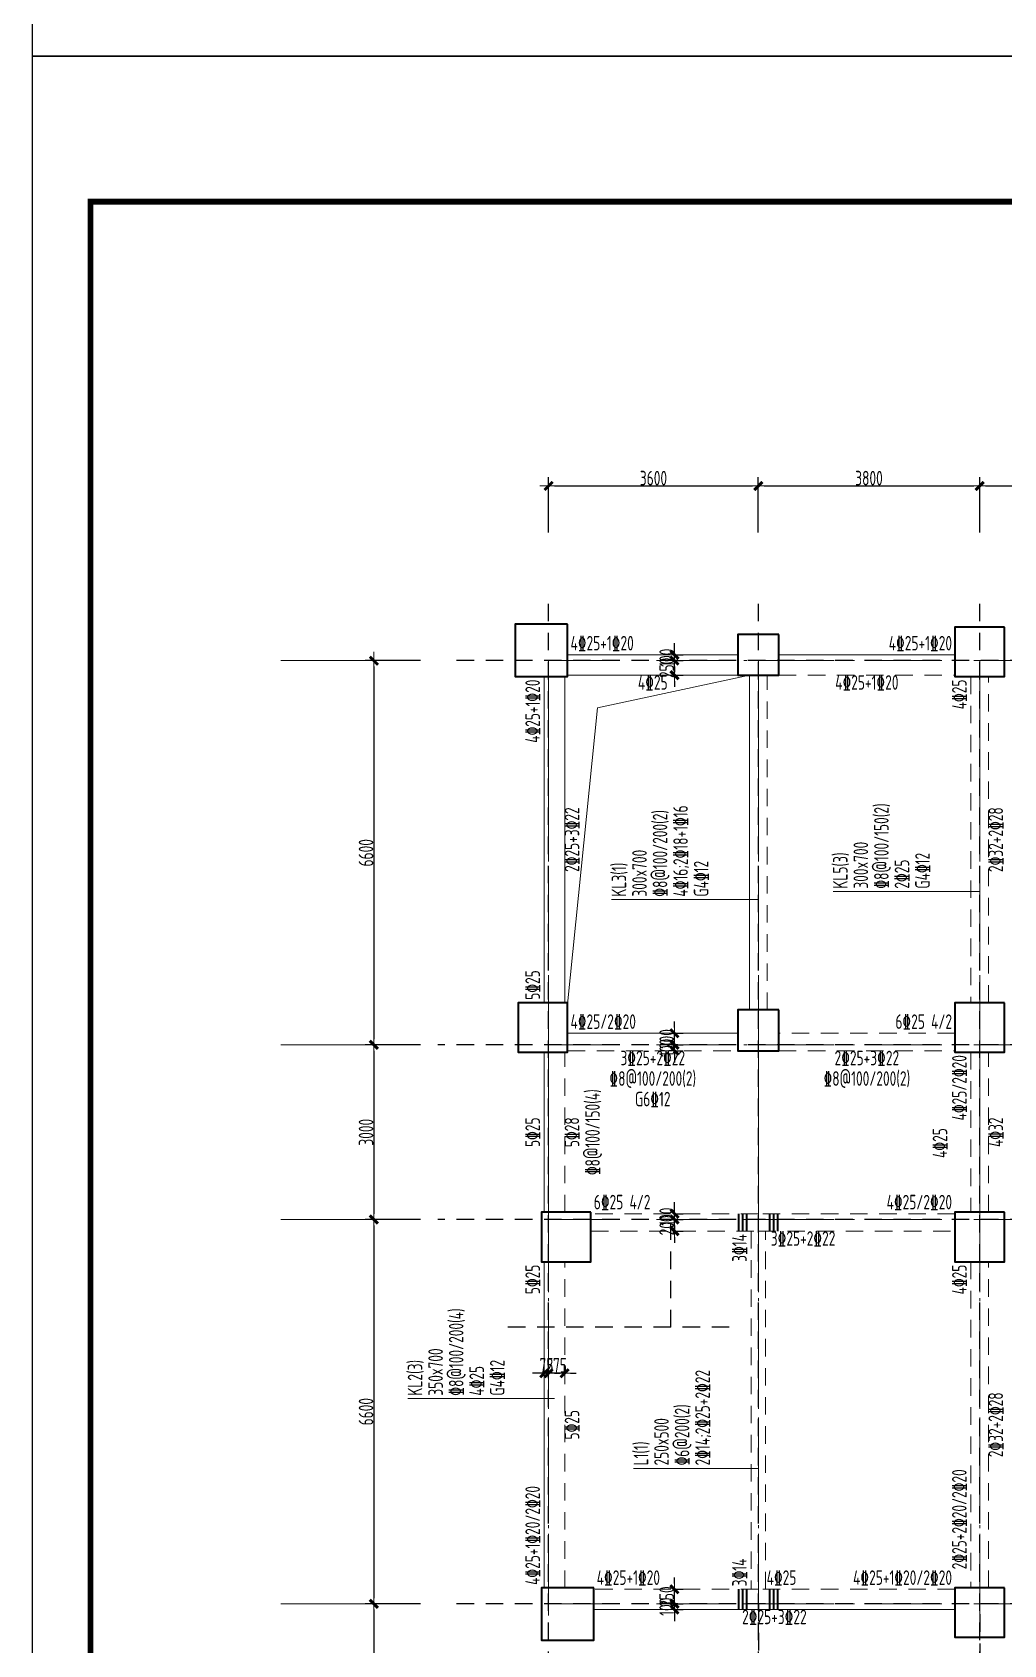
# Model space of a CAD drawing. Header units: millimetres. Extents: x 539196 to 807275, y 431843 to 1156631.
# Drawn here: x 669890 to 686568, y 740956 to 768652 of the extents above; entities that cross this region are included whole.
import ezdxf
from ezdxf.enums import TextEntityAlignment as Align

# ---------------------------------------------------------------- set-up
doc = ezdxf.new("R2010")
doc.units = ezdxf.units.MM
doc.header["$MEASUREMENT"] = 0
for name, pattern in [('DOTE', [2.42, 2, -0.2, 0.02, -0.2]), ('点划线', [1850, 1200, -300, 50, -300]), ('虚线', [500, 300, -200])]:
    doc.linetypes.add(name, pattern=pattern)
doc.layers.add('DOTE', color=1, linetype='DOTE')
doc.layers.add('PUB_TITLE', color=4, linetype='Continuous')
for name, color, linetype, lineweight in [('尺寸标注-梁', 3, 'Continuous', 18), ('板洞边线', 253, 'Continuous', 18), ('梁原位标注', 7, 'Continuous', 18), ('梁名称编号', 2, 'Continuous', 18), ('梁标注引线', 2, 'Continuous', 18), ('梁附加箍筋', 1, 'Continuous', 35), ('梁集中标注', 2, 'Continuous', 18), ('砼柱', 2, 'Continuous', 35), ('砼梁', 4, 'Continuous', 18), ('轴线', 9, '点划线', 18), ('轴线标注', 3, 'Continuous', 18)]:
    doc.layers.add(name, color=color, linetype=linetype, lineweight=lineweight)
doc.styles.add('样式 1_yjk_yjk_yjk_yjk_yjk_yjk_yjk_yjk', font='yjkeng.shx', dxfattribs={"width": 0.7, "bigfont": 'yjkchn.shx'})
doc.dimstyles.new('盈建科结构_yjk_yjk_yjk_yjk_yjk_yjk_yjk_yjk', dxfattribs={"dimscale": 100, "dimtxt": 2.5, "dimasz": 1, "dimexe": 1.5, "dimexo": 0.625, "dimgap": 0.1, "dimtad": 1, "dimdec": 0, "dimrnd": 1, "dimzin": 0, "dimdsep": 46, "dimtxsty": '样式 1_yjk_yjk_yjk_yjk_yjk_yjk_yjk_yjk', "dimblk": '_yjkbk', "dimblk1": 'ARCHTICK', "dimblk2": 'ARCHTICK', "dimcen": 0.09, "dimadec": 0, "dimazin": 0, "dimtfac": 1, "dimtdec": 4, "dimtix": 1, "dimtmove": 2, "dimatfit": 3, "dimfxl": 0, "dimtolj": 1, "dimtzin": 0, "dimarcsym": 0})

# ---------------------------------------------------------------- blocks, each defined once
blk = doc.blocks.new('_yjkbk')
blk.add_line((-1, 0), (1.5, 0))
blk.add_lwpolyline([(-0.7, -0.7, 0.5, 0.5, 0), (0.7, 0.7, 0.5, 0.5, 0)], format="xyseb")
blk = doc.blocks.new('*D185')
at = {"layer": 'Defpoints', "color": 0}
for p in [(680915, 757859), (680916, 757859), (680915, 757609)]:
    blk.add_point(p, dxfattribs=at)
at = {"layer": '尺寸标注-梁', "color": 0, "lineweight": -2}
for p, q in [((680916, 757959), (680916, 758059)), ((680915, 757859), (681066, 757859)), ((680916, 757609), (680916, 757859)), ((680915, 757609), (681066, 757609)), ((680916, 757509), (680916, 757409))]:
    blk.add_line(p, q, dxfattribs=at)
at = {"layer": '尺寸标注-梁', "color": 0, "lineweight": -2, "xscale": 100, "yscale": 100, "zscale": 100}
for p, rotation in [((680916, 757859), 270), ((680916, 757609), 90)]:
    blk.add_blockref('_yjkbk', p, dxfattribs=dict(at, rotation=rotation))
at = {"layer": '尺寸标注-梁', "color": 0, "insert": (680781, 757734), "char_height": 250, "attachment_point": 5, "rotation": 90, "style": '样式 1_yjk_yjk_yjk_yjk_yjk_yjk_yjk_yjk'}
blk.add_mtext('\\A1;250', dxfattribs=at)
blk = doc.blocks.new('_ARCHTICK')
at = {"color": 0, "linetype": 'ByBlock', "const_width": 0.15}
blk.add_lwpolyline([(-0.5, -0.5), (0.5, 0.5)], dxfattribs=at)
blk = doc.blocks.new('*D186')
at = {"layer": 'Defpoints', "color": 0}
for p in [(680915, 757959), (680915, 757859), (680916, 757959)]:
    blk.add_point(p, dxfattribs=at)
at = {"layer": '尺寸标注-梁', "color": 0, "lineweight": -2}
for p, q in [((680916, 758059), (680916, 758159)), ((680915, 757959), (681066, 757959)), ((680915, 757859), (681066, 757859)), ((680916, 757859), (680916, 757959)), ((680916, 757759), (680916, 757659))]:
    blk.add_line(p, q, dxfattribs=at)
at = {"layer": '尺寸标注-梁', "color": 0, "lineweight": -2, "xscale": 100, "yscale": 100, "zscale": 100}
for p, rotation in [((680916, 757959), 270), ((680916, 757859), 90)]:
    blk.add_blockref('_yjkbk', p, dxfattribs=dict(at, rotation=rotation))
at = {"layer": '尺寸标注-梁', "color": 0, "insert": (680781, 757909), "char_height": 250, "attachment_point": 5, "rotation": 90, "style": '样式 1_yjk_yjk_yjk_yjk_yjk_yjk_yjk_yjk'}
blk.add_mtext('\\A1;100', dxfattribs=at)
blk = doc.blocks.new('*D187')
at = {"layer": 'Defpoints', "color": 0}
for p in [(680915, 741659), (680915, 741559), (680916, 741659)]:
    blk.add_point(p, dxfattribs=at)
at = {"layer": '尺寸标注-梁', "color": 0, "lineweight": -2}
for p, q in [((680916, 741759), (680916, 741859)), ((680915, 741659), (681066, 741659)), ((680915, 741559), (681066, 741559)), ((680916, 741559), (680916, 741659)), ((680916, 741459), (680916, 741359))]:
    blk.add_line(p, q, dxfattribs=at)
at = {"layer": '尺寸标注-梁', "color": 0, "lineweight": -2, "xscale": 100, "yscale": 100, "zscale": 100}
for p, rotation in [((680916, 741659), 270), ((680916, 741559), 90)]:
    blk.add_blockref('_yjkbk', p, dxfattribs=dict(at, rotation=rotation))
at = {"layer": '尺寸标注-梁', "color": 0, "insert": (680781, 741609), "char_height": 250, "attachment_point": 5, "rotation": 90, "style": '样式 1_yjk_yjk_yjk_yjk_yjk_yjk_yjk_yjk'}
blk.add_mtext('\\A1;100', dxfattribs=at)
blk = doc.blocks.new('*D188')
at = {"layer": 'Defpoints', "color": 0}
for p in [(680915, 741909), (680916, 741909), (680915, 741659)]:
    blk.add_point(p, dxfattribs=at)
at = {"layer": '尺寸标注-梁', "color": 0, "lineweight": -2}
for p, q in [((680916, 742009), (680916, 742109)), ((680915, 741909), (681066, 741909)), ((680916, 741659), (680916, 741909)), ((680915, 741659), (681066, 741659)), ((680916, 741559), (680916, 741459))]:
    blk.add_line(p, q, dxfattribs=at)
at = {"layer": '尺寸标注-梁', "color": 0, "lineweight": -2, "xscale": 100, "yscale": 100, "zscale": 100}
for p, rotation in [((680916, 741909), 270), ((680916, 741659), 90)]:
    blk.add_blockref('_yjkbk', p, dxfattribs=dict(at, rotation=rotation))
at = {"layer": '尺寸标注-梁', "color": 0, "insert": (680781, 741784), "char_height": 250, "attachment_point": 5, "rotation": 90, "style": '样式 1_yjk_yjk_yjk_yjk_yjk_yjk_yjk_yjk'}
blk.add_mtext('\\A1;250', dxfattribs=at)
blk = doc.blocks.new('*D189')
at = {"layer": 'Defpoints', "color": 0}
for p in [(678755, 745620), (678755, 745619), (679030, 745619)]:
    blk.add_point(p, dxfattribs=at)
at = {"layer": '尺寸标注-梁', "color": 0, "lineweight": -2}
for p, q in [((678655, 745620), (678555, 745620)), ((678755, 745619), (678755, 745770)), ((679030, 745620), (678755, 745620)), ((679030, 745619), (679030, 745770)), ((679130, 745620), (679230, 745620))]:
    blk.add_line(p, q, dxfattribs=at)
at = {"layer": '尺寸标注-梁', "color": 0, "lineweight": -2, "xscale": 100, "yscale": 100, "zscale": 100}
blk.add_blockref('_yjkbk', (678755, 745620), dxfattribs=at)
at = {"layer": '尺寸标注-梁', "color": 0, "lineweight": -2, "xscale": 100, "yscale": 100, "zscale": 100, "rotation": 180}
blk.add_blockref('_yjkbk', (679030, 745620), dxfattribs=at)
at = {"layer": '尺寸标注-梁', "color": 0, "insert": (678893, 745755), "char_height": 250, "attachment_point": 5, "style": '样式 1_yjk_yjk_yjk_yjk_yjk_yjk_yjk_yjk'}
blk.add_mtext('\\A1;275', dxfattribs=at)
blk = doc.blocks.new('*D190')
at = {"layer": 'Defpoints', "color": 0}
for p in [(678680, 745620), (678680, 745619), (678755, 745619)]:
    blk.add_point(p, dxfattribs=at)
at = {"layer": '尺寸标注-梁', "color": 0, "lineweight": -2}
for p, q in [((678580, 745620), (678480, 745620)), ((678680, 745619), (678680, 745770)), ((678755, 745620), (678680, 745620)), ((678755, 745619), (678755, 745770)), ((678855, 745620), (678955, 745620))]:
    blk.add_line(p, q, dxfattribs=at)
at = {"layer": '尺寸标注-梁', "color": 0, "lineweight": -2, "xscale": 100, "yscale": 100, "zscale": 100}
blk.add_blockref('_yjkbk', (678680, 745620), dxfattribs=at)
at = {"layer": '尺寸标注-梁', "color": 0, "lineweight": -2, "xscale": 100, "yscale": 100, "zscale": 100, "rotation": 180}
blk.add_blockref('_yjkbk', (678755, 745620), dxfattribs=at)
at = {"layer": '尺寸标注-梁', "color": 0, "insert": (678718, 745755), "char_height": 250, "attachment_point": 5, "style": '样式 1_yjk_yjk_yjk_yjk_yjk_yjk_yjk_yjk'}
blk.add_mtext('\\A1;75', dxfattribs=at)
blk = doc.blocks.new('*D191')
at = {"layer": 'Defpoints', "color": 0}
for p in [(680915, 751259), (680915, 751159), (680916, 751259)]:
    blk.add_point(p, dxfattribs=at)
at = {"layer": '尺寸标注-梁', "color": 0, "lineweight": -2}
for p, q in [((680916, 751359), (680916, 751459)), ((680915, 751259), (681066, 751259)), ((680915, 751159), (681066, 751159)), ((680916, 751159), (680916, 751259)), ((680916, 751059), (680916, 750959))]:
    blk.add_line(p, q, dxfattribs=at)
at = {"layer": '尺寸标注-梁', "color": 0, "lineweight": -2, "xscale": 100, "yscale": 100, "zscale": 100}
for p, rotation in [((680916, 751259), 270), ((680916, 751159), 90)]:
    blk.add_blockref('_yjkbk', p, dxfattribs=dict(at, rotation=rotation))
at = {"layer": '尺寸标注-梁', "color": 0, "insert": (680781, 751209), "char_height": 250, "attachment_point": 5, "rotation": 90, "style": '样式 1_yjk_yjk_yjk_yjk_yjk_yjk_yjk_yjk'}
blk.add_mtext('\\A1;100', dxfattribs=at)
blk = doc.blocks.new('*D192')
at = {"layer": 'Defpoints', "color": 0}
for p in [(680915, 751459), (680916, 751459), (680915, 751259)]:
    blk.add_point(p, dxfattribs=at)
at = {"layer": '尺寸标注-梁', "color": 0, "lineweight": -2}
for p, q in [((680915, 751459), (681066, 751459)), ((680916, 751559), (680916, 751659)), ((680916, 751259), (680916, 751459)), ((680915, 751259), (681066, 751259)), ((680916, 751159), (680916, 751059))]:
    blk.add_line(p, q, dxfattribs=at)
at = {"layer": '尺寸标注-梁', "color": 0, "lineweight": -2, "xscale": 100, "yscale": 100, "zscale": 100}
for p, rotation in [((680916, 751459), 270), ((680916, 751259), 90)]:
    blk.add_blockref('_yjkbk', p, dxfattribs=dict(at, rotation=rotation))
at = {"layer": '尺寸标注-梁', "color": 0, "insert": (680781, 751359), "char_height": 250, "attachment_point": 5, "rotation": 90, "style": '样式 1_yjk_yjk_yjk_yjk_yjk_yjk_yjk_yjk'}
blk.add_mtext('\\A1;200', dxfattribs=at)
blk = doc.blocks.new('*D193')
at = {"layer": 'Defpoints', "color": 0}
for p in [(680915, 748259), (680916, 748259), (680915, 748059)]:
    blk.add_point(p, dxfattribs=at)
at = {"layer": '尺寸标注-梁', "color": 0, "lineweight": -2}
for p, q in [((680916, 748359), (680916, 748459)), ((680915, 748259), (681066, 748259)), ((680916, 748059), (680916, 748259)), ((680915, 748059), (681066, 748059)), ((680916, 747959), (680916, 747859))]:
    blk.add_line(p, q, dxfattribs=at)
at = {"layer": '尺寸标注-梁', "color": 0, "lineweight": -2, "xscale": 100, "yscale": 100, "zscale": 100}
for p, rotation in [((680916, 748259), 270), ((680916, 748059), 90)]:
    blk.add_blockref('_yjkbk', p, dxfattribs=dict(at, rotation=rotation))
at = {"layer": '尺寸标注-梁', "color": 0, "insert": (680781, 748159), "char_height": 250, "attachment_point": 5, "rotation": 90, "style": '样式 1_yjk_yjk_yjk_yjk_yjk_yjk_yjk_yjk'}
blk.add_mtext('\\A1;200', dxfattribs=at)
blk = doc.blocks.new('*D194')
at = {"layer": 'Defpoints', "color": 0}
for p in [(680915, 748359), (680916, 748359), (680915, 748259)]:
    blk.add_point(p, dxfattribs=at)
at = {"layer": '尺寸标注-梁', "color": 0, "lineweight": -2}
for p, q in [((680915, 748359), (681066, 748359)), ((680916, 748459), (680916, 748559)), ((680916, 748259), (680916, 748359)), ((680915, 748259), (681066, 748259)), ((680916, 748159), (680916, 748059))]:
    blk.add_line(p, q, dxfattribs=at)
at = {"layer": '尺寸标注-梁', "color": 0, "lineweight": -2, "xscale": 100, "yscale": 100, "zscale": 100}
for p, rotation in [((680916, 748359), 270), ((680916, 748259), 90)]:
    blk.add_blockref('_yjkbk', p, dxfattribs=dict(at, rotation=rotation))
at = {"layer": '尺寸标注-梁', "color": 0, "insert": (680781, 748309), "char_height": 250, "attachment_point": 5, "rotation": 90, "style": '样式 1_yjk_yjk_yjk_yjk_yjk_yjk_yjk_yjk'}
blk.add_mtext('\\A1;100', dxfattribs=at)
blk = doc.blocks.new('*D210')
at = {"layer": 'Defpoints', "color": 0}
for p in [(682355, 760859), (678755, 757859), (682355, 757859)]:
    blk.add_point(p, dxfattribs=at)
at = {"layer": '轴线标注', "color": 0, "lineweight": -2}
for p, q in [((678755, 760059), (678755, 761009)), ((678855, 760859), (682255, 760859)), ((682355, 760059), (682355, 761009))]:
    blk.add_line(p, q, dxfattribs=at)
at = {"layer": '轴线标注', "color": 0, "lineweight": -2, "xscale": 100, "yscale": 100, "zscale": 100, "rotation": 180}
blk.add_blockref('_yjkbk', (678755, 760859), dxfattribs=at)
at = {"layer": '轴线标注', "color": 0, "lineweight": -2, "xscale": 100, "yscale": 100, "zscale": 100}
blk.add_blockref('_yjkbk', (682355, 760859), dxfattribs=at)
at = {"layer": '轴线标注', "color": 0, "insert": (680555, 760994), "char_height": 250, "attachment_point": 5, "style": '样式 1_yjk_yjk_yjk_yjk_yjk_yjk_yjk_yjk'}
blk.add_mtext('\\A1;3600', dxfattribs=at)
blk = doc.blocks.new('*D212')
at = {"layer": 'Defpoints', "color": 0}
for p in [(686155, 760859), (682355, 757859), (686155, 757859)]:
    blk.add_point(p, dxfattribs=at)
at = {"layer": '轴线标注', "color": 0, "lineweight": -2}
for p, q in [((682355, 760059), (682355, 761009)), ((682455, 760859), (686055, 760859)), ((686155, 760059), (686155, 761009))]:
    blk.add_line(p, q, dxfattribs=at)
at = {"layer": '轴线标注', "color": 0, "lineweight": -2, "xscale": 100, "yscale": 100, "zscale": 100, "rotation": 180}
blk.add_blockref('_yjkbk', (682355, 760859), dxfattribs=at)
at = {"layer": '轴线标注', "color": 0, "lineweight": -2, "xscale": 100, "yscale": 100, "zscale": 100}
blk.add_blockref('_yjkbk', (686155, 760859), dxfattribs=at)
at = {"layer": '轴线标注', "color": 0, "insert": (684255, 760994), "char_height": 250, "attachment_point": 5, "style": '样式 1_yjk_yjk_yjk_yjk_yjk_yjk_yjk_yjk'}
blk.add_mtext('\\A1;3800', dxfattribs=at)
blk = doc.blocks.new('*D214')
at = {"layer": 'Defpoints', "color": 0}
for p in [(689955, 760859), (686155, 757859), (689955, 757859)]:
    blk.add_point(p, dxfattribs=at)
at = {"layer": '轴线标注', "color": 0, "lineweight": -2}
for p, q in [((686155, 760059), (686155, 761009)), ((686255, 760859), (689855, 760859)), ((689955, 760059), (689955, 761009))]:
    blk.add_line(p, q, dxfattribs=at)
at = {"layer": '轴线标注', "color": 0, "lineweight": -2, "xscale": 100, "yscale": 100, "zscale": 100, "rotation": 180}
blk.add_blockref('_yjkbk', (686155, 760859), dxfattribs=at)
at = {"layer": '轴线标注', "color": 0, "lineweight": -2, "xscale": 100, "yscale": 100, "zscale": 100}
blk.add_blockref('_yjkbk', (689955, 760859), dxfattribs=at)
at = {"layer": '轴线标注', "color": 0, "insert": (688055, 760994), "char_height": 250, "attachment_point": 5, "style": '样式 1_yjk_yjk_yjk_yjk_yjk_yjk_yjk_yjk'}
blk.add_mtext('\\A1;3800', dxfattribs=at)
blk = doc.blocks.new('*D229')
at = {"layer": 'Defpoints', "color": 0}
for p in [(678755, 757859), (675755, 751259), (678755, 751259)]:
    blk.add_point(p, dxfattribs=at)
at = {"layer": '轴线标注', "color": 0, "lineweight": -2}
for p, q in [((676555, 757859), (675605, 757859)), ((675755, 757759), (675755, 751359)), ((676555, 751259), (675605, 751259))]:
    blk.add_line(p, q, dxfattribs=at)
at = {"layer": '轴线标注', "color": 0, "lineweight": -2, "xscale": 100, "yscale": 100, "zscale": 100}
for p, rotation in [((675755, 757859), 90), ((675755, 751259), 270)]:
    blk.add_blockref('_yjkbk', p, dxfattribs=dict(at, rotation=rotation))
at = {"layer": '轴线标注', "color": 0, "insert": (675620, 754559), "char_height": 250, "attachment_point": 5, "rotation": 90, "style": '样式 1_yjk_yjk_yjk_yjk_yjk_yjk_yjk_yjk'}
blk.add_mtext('\\A1;6600', dxfattribs=at)
blk = doc.blocks.new('*D231')
at = {"layer": 'Defpoints', "color": 0}
for p in [(678755, 751259), (675755, 748259), (678755, 748259)]:
    blk.add_point(p, dxfattribs=at)
at = {"layer": '轴线标注', "color": 0, "lineweight": -2}
for p, q in [((676555, 751259), (675605, 751259)), ((675755, 751159), (675755, 748359)), ((676555, 748259), (675605, 748259))]:
    blk.add_line(p, q, dxfattribs=at)
at = {"layer": '轴线标注', "color": 0, "lineweight": -2, "xscale": 100, "yscale": 100, "zscale": 100}
for p, rotation in [((675755, 751259), 90), ((675755, 748259), 270)]:
    blk.add_blockref('_yjkbk', p, dxfattribs=dict(at, rotation=rotation))
at = {"layer": '轴线标注', "color": 0, "insert": (675620, 749759), "char_height": 250, "attachment_point": 5, "rotation": 90, "style": '样式 1_yjk_yjk_yjk_yjk_yjk_yjk_yjk_yjk'}
blk.add_mtext('\\A1;3000', dxfattribs=at)
blk = doc.blocks.new('*D233')
at = {"layer": 'Defpoints', "color": 0}
for p in [(678755, 748259), (675755, 741659), (678755, 741659)]:
    blk.add_point(p, dxfattribs=at)
at = {"layer": '轴线标注', "color": 0, "lineweight": -2}
for p, q in [((676555, 748259), (675605, 748259)), ((675755, 748159), (675755, 741759)), ((676555, 741659), (675605, 741659))]:
    blk.add_line(p, q, dxfattribs=at)
at = {"layer": '轴线标注', "color": 0, "lineweight": -2, "xscale": 100, "yscale": 100, "zscale": 100}
for p, rotation in [((675755, 748259), 90), ((675755, 741659), 270)]:
    blk.add_blockref('_yjkbk', p, dxfattribs=dict(at, rotation=rotation))
at = {"layer": '轴线标注', "color": 0, "insert": (675620, 744959), "char_height": 250, "attachment_point": 5, "rotation": 90, "style": '样式 1_yjk_yjk_yjk_yjk_yjk_yjk_yjk_yjk'}
blk.add_mtext('\\A1;6600', dxfattribs=at)
blk = doc.blocks.new('*D235')
at = {"layer": 'Defpoints', "color": 0}
for p in [(678755, 741659), (675755, 720659), (678755, 720659)]:
    blk.add_point(p, dxfattribs=at)
at = {"layer": '轴线标注', "color": 0, "lineweight": -2}
for p, q in [((676555, 741659), (675605, 741659)), ((675755, 741559), (675755, 720759)), ((676555, 720659), (675605, 720659))]:
    blk.add_line(p, q, dxfattribs=at)
at = {"layer": '轴线标注', "color": 0, "lineweight": -2, "xscale": 100, "yscale": 100, "zscale": 100}
for p, rotation in [((675755, 741659), 90), ((675755, 720659), 270)]:
    blk.add_blockref('_yjkbk', p, dxfattribs=dict(at, rotation=rotation))
at = {"layer": '轴线标注', "color": 0, "insert": (675620, 731159), "char_height": 250, "attachment_point": 5, "rotation": 90, "style": '样式 1_yjk_yjk_yjk_yjk_yjk_yjk_yjk_yjk'}
blk.add_mtext('\\A1;21000', dxfattribs=at)
blk = doc.blocks.new('jzzw')
at = {"layer": 'DOTE', "color": 1, "linetype": '虚线'}
for p, q in [((913786, 872027), (913786, 890469)), ((913786, 872027), (913786, 890469)), ((917386, 872027), (917386, 890469)), ((921186, 872027), (921186, 890469)), ((952506, 889349), (912186, 889349)), ((952506, 889349), (912186, 889349)), ((952506, 889349), (912186, 889349)), ((952506, 889349), (912186, 889349)), ((952506, 882749), (911886, 882749)), ((952506, 879749), (911886, 879749)), ((915886, 877899), (915886, 879749)), ((916886, 877899), (912886, 877899)), ((952506, 873149), (912186, 873149)), ((917386, 873149), (917386, 834829)), ((921186, 872969), (921186, 834829))]:
    blk.add_line(p, q, dxfattribs=at)

msp = doc.modelspace()

# ---------------------------------------------------------------- linework, layer by layer
at = {"layer": 'PUB_TITLE'}
for points in [[(669890.4, 768243), (729290.4, 768243), (729290.4, 852343), (669890.4, 852343)], [(669890.4, 684143), (729290.4, 684143), (729290.4, 768243), (669890.4, 768243)]]:
    msp.add_lwpolyline(points, close=True, dxfattribs=at)
at = {"layer": 'PUB_TITLE', "const_width": 100}
msp.add_lwpolyline([(670890.4, 685143), (728290.4, 685143), (728290.4, 765743), (670890.4, 765743)], close=True, dxfattribs=at)
at = {"layer": '板洞边线'}
for p, q in [((682205.4, 757609.2), (679591.7, 757048)), ((679591.7, 757048), (679080.4, 751957.1)), ((679080.4, 751984.2), (679030.4, 751984.2)), ((679080.4, 751957.1), (679080.4, 751984.2))]:
    msp.add_line(p, q, dxfattribs=at)
at = {"layer": '梁标注引线'}
for p, q in [((686155.4, 753892.9), (683636.9, 753892.9)), ((682355.4, 753755.4), (679836.9, 753755.4)), ((678855.4, 745184.2), (676336.9, 745184.2)), ((682355.4, 743985.2), (680214.7, 743985.2))]:
    msp.add_line(p, q, dxfattribs=at)
at = {"layer": '梁附加箍筋'}
for p, q in [((682020.4, 748059.2), (682020.4, 748359.2)), ((682090.4, 748059.2), (682090.4, 748359.2)), ((682160.4, 748059.2), (682160.4, 748359.2)), ((682550.4, 748059.2), (682550.4, 748359.2)), ((682620.4, 748059.2), (682620.4, 748359.2)), ((682690.4, 748059.2), (682690.4, 748359.2)), ((682020.4, 741559.2), (682020.4, 741909.2)), ((682090.4, 741559.2), (682090.4, 741909.2)), ((682160.4, 741559.2), (682160.4, 741909.2)), ((682550.4, 741559.2), (682550.4, 741909.2)), ((682620.4, 741559.2), (682620.4, 741909.2)), ((682690.4, 741559.2), (682690.4, 741909.2))]:
    msp.add_line(p, q, dxfattribs=at)
at = {"layer": '砼柱'}
for points in [[(679080.4, 758484.2), (678180.4, 758484.2), (678180.4, 757584.2), (679080.4, 757584.2)], [(686580.4, 758434.2), (685730.4, 758434.2), (685730.4, 757584.2), (686580.4, 757584.2)], [(682705.4, 758309.2), (682005.4, 758309.2), (682005.4, 757609.2), (682705.4, 757609.2)], [(679080.4, 751984.2), (678230.4, 751984.2), (678230.4, 751134.2), (679080.4, 751134.2)], [(686580.4, 751984.2), (685730.4, 751984.2), (685730.4, 751134.2), (686580.4, 751134.2)], [(682705.4, 751859.2), (682005.4, 751859.2), (682005.4, 751159.2), (682705.4, 751159.2)], [(679480.4, 748384.2), (678630.4, 748384.2), (678630.4, 747534.2), (679480.4, 747534.2)], [(686580.4, 748384.2), (685730.4, 748384.2), (685730.4, 747534.2), (686580.4, 747534.2)], [(679530.4, 741934.2), (678630.4, 741934.2), (678630.4, 741034.2), (679530.4, 741034.2)], [(686580.4, 741934.2), (685730.4, 741934.2), (685730.4, 741084.2), (686580.4, 741084.2)]]:
    msp.add_lwpolyline(points, close=True, dxfattribs=at)
at = {"layer": '砼梁'}
for p, q in [((682005.4, 757959.2), (679080.4, 757959.2)), ((685730.4, 757959.2), (682705.4, 757959.2)), ((678680.4, 757584.2), (678680.4, 751984.2)), ((679030.4, 751984.2), (679030.4, 757584.2)), ((679080.4, 757609.2), (682005.4, 757609.2)), ((682205.4, 757609.2), (682205.4, 751859.2)), ((682005.4, 751459.2), (679080.4, 751459.2)), ((678680.4, 751134.2), (678680.4, 748384.2)), ((678680.4, 747534.2), (678680.4, 741934.2)), ((679530.4, 741559.2), (682355.4, 741559.2)), ((682355.4, 741559.2), (685730.4, 741559.2))]:
    msp.add_line(p, q, dxfattribs=at)
at = {"layer": '砼梁', "linetype": '虚线'}
for p, q in [((682505.4, 751859.2), (682505.4, 757609.2)), ((682705.4, 757609.2), (685730.4, 757609.2)), ((686005.4, 757584.2), (686005.4, 751984.2)), ((686305.4, 751984.2), (686305.4, 757584.2)), ((685730.4, 751459.2), (682705.4, 751459.2)), ((679030.4, 748384.2), (679030.4, 751134.2)), ((679080.4, 751159.2), (682005.4, 751159.2)), ((682705.4, 751159.2), (685730.4, 751159.2)), ((686005.4, 751134.2), (686005.4, 748384.2)), ((686305.4, 748384.2), (686305.4, 751134.2)), ((682355.4, 748359.2), (679480.4, 748359.2)), ((685730.4, 748359.2), (682355.4, 748359.2)), ((679480.4, 748059.2), (682355.4, 748059.2)), ((682230.4, 748059.2), (682230.4, 741909.2)), ((682355.5, 748059.2), (685730.4, 748059.2)), ((682480.4, 741909.2), (682480.4, 748059.2)), ((679030.4, 741934.2), (679030.4, 747534.2)), ((686005.4, 747534.2), (686005.4, 741934.2)), ((686305.4, 741934.2), (686305.4, 747534.2)), ((682355.4, 741909.2), (679530.4, 741909.2)), ((685730.4, 741909.2), (682355.5, 741909.2))]:
    msp.add_line(p, q, dxfattribs=at)
at = {"layer": '轴线'}
for p, q in [((678755.4, 751259.2), (678755.4, 757859.2)), ((678755.4, 757859.2), (682355.4, 757859.2)), ((678755.4, 704459.2), (678755.4, 757859.2)), ((678755.4, 757859.2), (716355.4, 757859.2)), ((682355.4, 751259.2), (682355.4, 757859.2)), ((682355.4, 757859.2), (686155.4, 757859.2)), ((682355.4, 704459.2), (682355.4, 757859.2)), ((686155.4, 751259.2), (686155.4, 757859.2)), ((686155.4, 757859.2), (689955.4, 757859.2)), ((686155.4, 704459.2), (686155.4, 757859.2)), ((678755.4, 748259.2), (678755.4, 751259.2)), ((678755.4, 751259.2), (682355.4, 751259.2)), ((678755.4, 751259.2), (716355.4, 751259.2)), ((682355.4, 748259.2), (682355.4, 751259.2)), ((682355.4, 751259.2), (686155.4, 751259.2)), ((686155.4, 748259.2), (686155.4, 751259.2)), ((686155.4, 751259.2), (689955.4, 751259.2)), ((678755.4, 741659.2), (678755.4, 748259.2)), ((678755.4, 748259.2), (682355.4, 748259.2)), ((678755.4, 748259.2), (716355.4, 748259.2)), ((682355.4, 741659.2), (682355.4, 748259.2)), ((682355.4, 748259.2), (686155.4, 748259.2)), ((686155.4, 741659.2), (686155.4, 748259.2)), ((686155.4, 748259.2), (689955.4, 748259.2)), ((678755.4, 741659.2), (682355.4, 741659.2)), ((678755.4, 741659.2), (716355.4, 741659.2)), ((682355.4, 741659.2), (686155.4, 741659.2)), ((686155.4, 741659.2), (689955.4, 741659.2))]:
    msp.add_line(p, q, dxfattribs=at)
at = {"layer": '轴线标注'}
for p, q in [((675755.4, 757859.2), (674155.4, 757859.2)), ((675755.4, 757859.2), (674155.4, 757859.2)), ((675755.4, 751259.2), (674155.4, 751259.2)), ((675755.4, 751259.2), (674155.4, 751259.2)), ((675755.4, 748259.2), (674155.4, 748259.2)), ((675755.4, 748259.2), (674155.4, 748259.2)), ((675755.4, 741659.2), (674155.4, 741659.2)), ((675755.4, 741659.2), (674155.4, 741659.2))]:
    msp.add_line(p, q, dxfattribs=at)

# ---------------------------------------------------------------- block references
msp.add_blockref('jzzw', (-235030.4, -131489.7))

# ---------------------------------------------------------------- texts
at = {"layer": '梁原位标注', "linetype": 'Continuous', "style": '样式 1_yjk_yjk_yjk_yjk_yjk_yjk_yjk_yjk', "width": 0.7}
for s, p in [('4\x8425+1\x8420', (679130.4, 757959.2)), ('4\x8425/2\x8420', (679130.4, 751459.2)), ('6\x8425 4/2', (679530.4, 748359.2)), ('4\x8425+1\x8420', (679580.4, 741909.2))]:
    msp.add_text(s, height=250, dxfattribs=at).set_placement(p, align=Align.BOTTOM_LEFT)
for s, p in [('4\x8425+1\x8420', (685680.4, 757959.2)), ('6\x8425 4/2', (685680.4, 751459.2)), ('4\x8425/2\x8420', (685680.4, 748359.2)), ('4\x8425+1\x8420/2\x8420', (685680.4, 741909.2))]:
    msp.add_text(s, height=250, dxfattribs=at).set_placement(p, align=Align.BOTTOM_RIGHT)
for s, p in [('4\x8425+1\x8420', (678680.4, 757534.2)), ('4\x8425', (686005.4, 757534.2)), ('4\x8425/2\x8420', (686005.4, 751084.2)), ('3\x8414', (682230.4, 748009.2)), ('5\x8425', (678680.4, 747484.2)), ('4\x8425', (686005.4, 747484.2))]:
    msp.add_text(s, height=250, rotation=90, dxfattribs=at).set_placement(p, align=Align.BOTTOM_RIGHT)
for s, p in [('4\x8425', (680542.9, 757609.2)), ('4\x8425+1\x8420', (684217.9, 757609.2)), ('3\x8425+2\x8422', (680542.9, 751159.2)), ('2\x8425+3\x8422', (684217.9, 751159.2)), ('\x848@100/200(2)', (680542.9, 750806.5)), ('\x848@100/200(2)', (684217.9, 750806.5)), ('G6\x8412', (680542.9, 750453.7)), ('3\x8425+2\x8422', (683123.1, 748059.2)), ('2\x8425+3\x8422', (682630.4, 741559.2))]:
    msp.add_text(s, height=250, dxfattribs=at).set_placement(p, align=Align.TOP_CENTER)
for s, p in [('2\x8425+3\x8422', (679030.4, 754784.2)), ('2\x8432+2\x8428', (686305.4, 754784.2)), ('\x848@100/150(4)', (679383.2, 749759.2)), ('5\x8428', (679030.4, 749759.2)), ('4\x8432', (686305.4, 749759.2)), ('2\x8432+2\x8428', (686305.4, 744734.2)), ('5\x8425', (679030.4, 744734.2))]:
    msp.add_text(s, height=250, rotation=90, dxfattribs=at).set_placement(p, align=Align.TOP_CENTER)
for s, p in [('5\x8425', (678680.4, 752034.2)), ('2\x8425+2\x8420/2\x8420', (686005.4, 742251.7)), ('4\x8425+1\x8420/2\x8420', (678680.4, 741984.2)), ('3\x8414', (682230.4, 741959.2))]:
    msp.add_text(s, height=250, rotation=90, dxfattribs=at).set_placement(p, align=Align.BOTTOM_LEFT)
for s, p in [('5\x8425', (678680.4, 749759.2)), ('4\x8425', (685672.9, 749573.3))]:
    msp.add_text(s, height=250, rotation=90, dxfattribs=at).set_placement(p, align=Align.BOTTOM_CENTER)
msp.add_text('4\x8425', height=250, dxfattribs=at).set_placement((682752.9, 741909.2), align=Align.BOTTOM_CENTER)
at = {"layer": '梁名称编号', "linetype": 'Continuous', "style": '样式 1_yjk_yjk_yjk_yjk_yjk_yjk_yjk_yjk', "width": 0.7}
for s, p in [('KL5(3)', (683636.9, 753942.9)), ('KL3(1)', (679836.9, 753805.4)), ('KL2(3)', (676336.9, 745234.2)), ('L1(1)', (680214.7, 744035.2))]:
    msp.add_text(s, height=250, rotation=90, dxfattribs=at).set_placement(p, align=Align.TOP_LEFT)
at = {"layer": '梁集中标注', "linetype": 'Continuous', "style": '样式 1_yjk_yjk_yjk_yjk_yjk_yjk_yjk_yjk', "width": 0.7}
for s, p in [('\x848@100/200(2)', (680542.4, 753805.4)), ('4\x8416;2\x8418+1\x8416', (680895.2, 753805.4)), ('\x848@100/150(2)', (684342.4, 753942.9)), ('300x700', (683989.7, 753942.9)), ('300x700', (680189.7, 753805.4)), ('G4\x8412', (685047.9, 753942.9)), ('G4\x8412', (681247.9, 753805.4)), ('2\x8425', (684695.2, 753942.9)), ('\x848@100/200(4)', (677042.4, 745234.2)), ('350x700', (676689.7, 745234.2)), ('4\x8425', (677395.2, 745234.2)), ('G4\x8412', (677747.9, 745234.2)), ('2\x8414;2\x8425+2\x8422', (681272.9, 744035.2)), ('\x846@200(2)', (680920.2, 744035.2)), ('250x500', (680567.4, 744035.2))]:
    msp.add_text(s, height=250, rotation=90, dxfattribs=at).set_placement(p, align=Align.TOP_LEFT)

# ---------------------------------------------------------------- dimensions: what is measured, and where the dimension line sits
at = {"layer": '尺寸标注-梁'}
for p1, p2, picture, middle in [((680915.4, 757859.2), (680915.4, 757959.2), '*D186', (680781.4, 757909.2)), ((680915.4, 757609.2), (680915.4, 757859.2), '*D185', (680781.4, 757734.2)), ((680915.4, 751259.2), (680915.4, 751459.2), '*D192', (680781.4, 751359.2)), ((680915.4, 751159.2), (680915.4, 751259.2), '*D191', (680781.4, 751209.2)), ((680915.4, 748259.2), (680915.4, 748359.2), '*D194', (680781.4, 748309.2)), ((680915.4, 748059.2), (680915.4, 748259.2), '*D193', (680781.4, 748159.2)), ((678755.4, 745619.2), (678680.4, 745619.2), '*D190', (678717.9, 745755.2)), ((679030.4, 745619.2), (678755.4, 745619.2), '*D189', (678892.9, 745755.2)), ((680915.4, 741659.2), (680915.4, 741909.2), '*D188', (680781.4, 741784.2)), ((680915.4, 741559.2), (680915.4, 741659.2), '*D187', (680781.4, 741609.2))]:
    dim = msp.add_aligned_dim(p1=p1, p2=p2, distance=-1, dimstyle='盈建科结构_yjk_yjk_yjk_yjk_yjk_yjk_yjk_yjk', override={"dimscale": 100, "dimtxt": 2.5, "dimasz": 1, "dimexe": 1.5, "dimexo": 0, "dimgap": 0.1, "dimtad": 1, "dimlfac": 1, "dimrnd": 5, "dimdle": 0, "dimfxlon": 0}, dxfattribs=at)
    dim.commit()
    dim.dimension.update_dxf_attribs({"geometry": picture, "text_midpoint": middle})
at = {"layer": '轴线标注'}
for p1, p2, distance, picture, middle in [((678755.4, 757859.2), (682355.4, 757859.2), 3000, '*D210', (680555.4, 760994.2)), ((682355.4, 757859.2), (686155.4, 757859.2), 3000, '*D212', (684255.4, 760994.2)), ((686155.4, 757859.2), (689955.4, 757859.2), 3000, '*D214', (688055.4, 760994.2)), ((678755.4, 757859.2), (678755.4, 751259.2), -3000, '*D229', (675620.4, 754559.2)), ((678755.4, 751259.2), (678755.4, 748259.2), -3000, '*D231', (675620.4, 749759.2)), ((678755.4, 748259.2), (678755.4, 741659.2), -3000, '*D233', (675620.4, 744959.2)), ((678755.4, 741659.2), (678755.4, 720659.2), -3000, '*D235', (675620.4, 731159.2))]:
    dim = msp.add_aligned_dim(p1=p1, p2=p2, distance=distance, dimstyle='盈建科结构_yjk_yjk_yjk_yjk_yjk_yjk_yjk_yjk', override={"dimscale": 100, "dimtxt": 2.5, "dimasz": 1, "dimexe": 1.5, "dimexo": 22, "dimgap": 0.1, "dimtad": 1, "dimlfac": 1, "dimrnd": 5, "dimdle": 0, "dimfxlon": 0}, dxfattribs=at)
    dim.commit()
    dim.dimension.update_dxf_attribs({"geometry": picture, "text_midpoint": middle})

doc.saveas('drawing.dxf')
